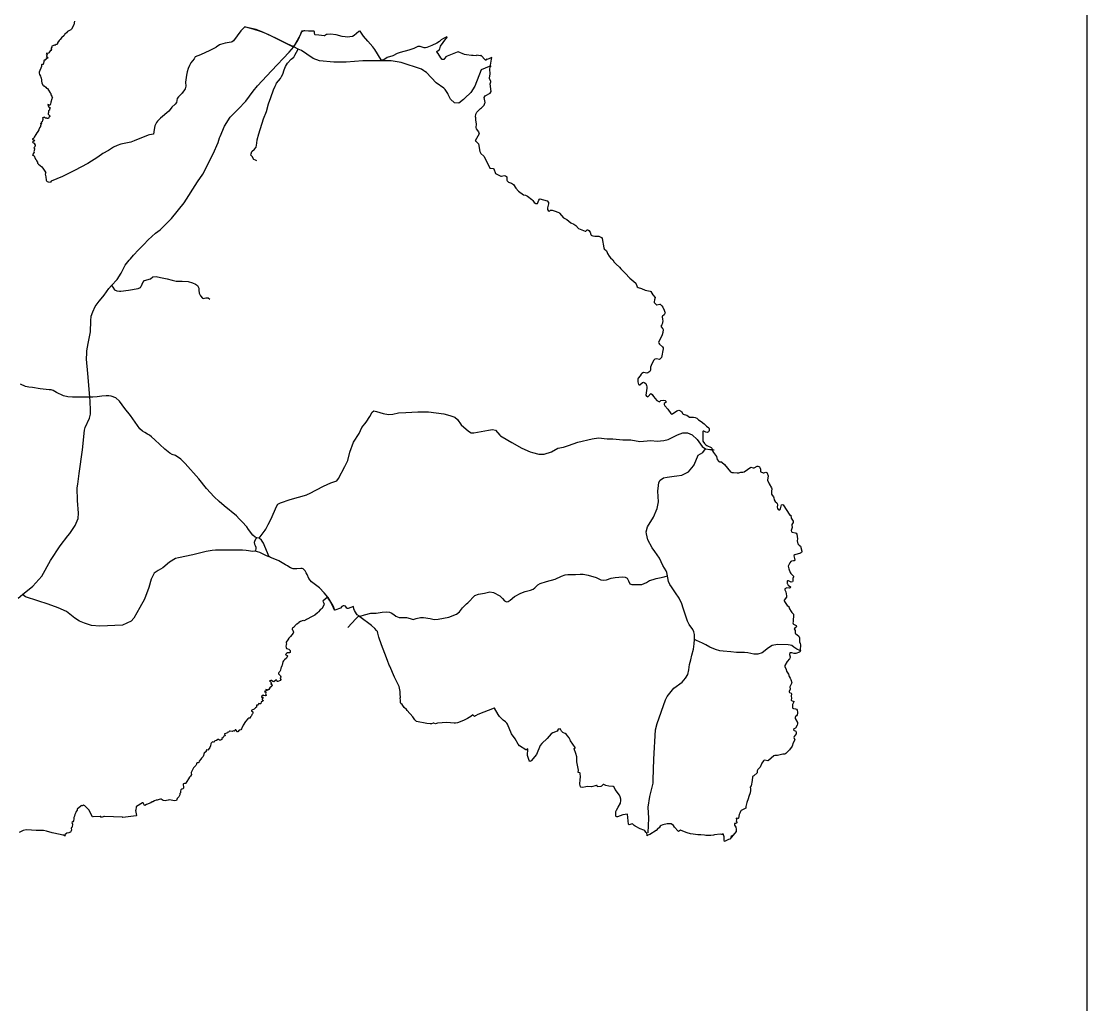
# Model space of a CAD drawing. Extents: x 0 to 452, y 0 to 685.
# Drawn here: x 338.2 to 451.6, y 260.7 to 365.3 of the extents above; entities that cross this region are included whole.
import ezdxf

# ---------------------------------------------------------------- set-up
doc = ezdxf.new("R2010")
doc.units = 0
doc.layers.get('0').update_dxf_attribs({"linetype": 'CONTINUOUS'})

msp = doc.modelspace()

# ---------------------------------------------------------------- linework, layer by layer
at = {"color": 7}
msp.add_lwpolyline([(0, 684.671111), (451.555556, 684.671111), (451.555556, 0), (0, 0), (0, 684.671111)], close=True, dxfattribs=at)
for points in [[(343.844783, 365.292569), (343.781944, 364.92546), (343.550434, 364.438186), (343.484288, 364.375347), (343.118281, 364.215495), (343.001424, 364.067769), (342.836059, 363.92776), (342.761094, 363.783342), (342.478872, 363.539705), (342.34217, 363.353394), (342.234132, 363.259687), (342.047821, 363.007231), (342.053333, 362.879349), (342.002622, 362.834149), (341.903403, 362.807691), (341.819618, 362.736033), (341.774418, 362.722804), (341.700556, 362.734931), (341.632205, 362.718394), (341.423845, 362.609253), (341.458021, 362.529878), (341.359905, 362.360104), (341.411719, 362.245451), (341.388568, 362.189227), (341.259583, 362.155052), (341.128394, 361.944488), (341.078785, 361.911415), (340.841762, 361.86842)], [(388.26612, 361.435165), (387.772231, 361.225703), (387.70829, 361.251059), (387.625608, 361.146328), (387.581511, 361.162864), (387.108568, 361.682109), (387.013759, 361.624783), (386.651059, 361.66447), (386.63342, 361.597222), (386.277335, 361.647934), (386.247569, 361.629193), (386.108663, 361.661163), (385.554141, 361.701953), (385.343576, 361.75487), (384.682118, 362.028273), (384.577387, 362.005121), (383.495903, 361.559739), (383.38566, 361.499106), (383.139818, 361.226806), (383.072569, 361.203655), (382.981068, 361.231215), (382.822318, 361.404297), (382.554427, 361.869523), (382.402292, 362.045912), (382.419931, 362.085599), (382.699948, 362.296163), (382.734123, 362.346875), (382.793655, 362.634609), (383.362509, 363.408516), (383.506927, 363.574982), (383.482674, 363.641128), (383.126588, 363.459227), (382.86862, 363.298273), (382.685616, 363.149444), (382.405599, 362.962031), (381.890764, 362.704062), (381.357187, 362.496806), (381.206155, 362.470347), (381.054019, 362.479167), (380.640608, 362.604844), (380.530365, 362.615868), (380.387049, 362.587205), (379.961511, 362.395382), (379.434549, 362.204662), (378.502995, 361.967639), (378.200929, 361.860703), (377.714757, 361.618168), (377.120547, 361.416424), (376.784306, 361.184913), (376.618941, 361.134201), (376.504288, 361.182708), (375.831806, 362.277422), (375.595886, 362.58059), (375.071129, 363.163776), (374.619132, 363.711684), (374.269662, 364.221007), (374.204618, 364.232031), (374.125243, 364.195651), (373.62033, 363.772318), (373.448351, 363.676406), (373.163924, 363.626797), (372.943437, 363.611363), (372.645781, 363.624592), (372.332691, 363.668689), (371.686667, 363.847283), (371.105686, 363.906814), (370.738576, 363.892482), (370.664713, 363.872639), (370.468481, 363.752474), (370.423281, 363.744757), (369.873168, 363.826337), (369.457552, 363.858307), (369.427787, 363.884766), (369.388099, 364.046823), (369.389201, 364.209982), (369.325261, 364.24526), (368.770738, 364.229826), (368.378273, 364.252977), (368.257005, 364.278333), (368.179835, 364.248568), (367.983602, 364.114071), (367.853516, 363.816415), (367.251588, 362.758082), (367.135833, 362.599332), (367.095043, 362.571771), (364.454722, 363.870434), (363.765703, 364.161476), (362.876042, 364.443698), (362.07237, 364.666389), (361.957717, 364.668594), (361.567457, 364.25408), (360.778116, 363.216693), (360.627083, 363.095425), (360.527865, 363.059045), (359.904991, 362.9477), (359.402283, 362.817613), (359.298655, 362.766901), (358.932648, 362.515547), (358.913906, 362.523264), (358.915009, 362.502318), (358.254653, 362.173793), (357.250338, 361.710773), (356.691406, 361.490287), (356.607622, 361.302873), (356.243819, 360.869618), (356.091684, 360.589601), (355.95829, 360.257769), (355.853559, 359.914913), (355.775287, 359.565443), (355.684887, 358.813585), (355.702526, 358.37592), (355.684887, 358.252448), (355.630868, 358.10803), (355.304549, 357.650521), (355.235095, 357.594297), (355.233993, 357.568941), (354.918698, 357.262465), (354.794123, 357.071745), (354.697109, 356.651719), (354.585764, 356.467613), (354.202118, 356.15342), (354.030139, 355.889939), (353.880208, 355.715755), (353.001571, 354.962795), (352.705018, 354.675061), (352.591467, 354.527335), (352.399644, 354.159123), (352.364366, 354.004783), (352.313655, 353.524123), (352.251918, 353.279384)], [(340.841762, 361.86842), (340.948698, 361.783533), (340.939879, 361.751562), (340.893576, 361.71408), (340.935469, 361.639114), (340.879245, 361.583993), (340.875937, 361.524462), (340.957518, 361.54651), (341.012639, 361.382248), (340.998307, 361.338151), (340.953108, 361.320512), (340.915625, 361.338151), (340.884757, 361.405399), (340.84066, 361.362405), (340.796562, 361.194835), (340.691832, 361.202552), (340.703958, 361.114357), (340.617969, 361.137509), (340.585998, 361.096719), (340.590408, 361.03388), (340.633403, 361.005217), (340.552925, 360.857491), (340.519852, 360.702049), (340.382049, 360.677795), (340.36441, 360.651337), (340.35559, 360.474948), (340.106441, 359.863099), (340.102031, 359.753958), (340.125182, 359.638203), (340.229913, 359.465121), (340.270703, 359.319601), (340.302674, 359.275503), (340.361102, 359.012023), (340.337951, 358.875321), (340.387561, 358.812482), (340.373229, 358.733107), (340.496701, 358.481753), (340.562847, 358.407891), (340.634505, 358.431042), (340.79546, 358.295443), (340.87263, 358.181892), (340.977361, 358.131181), (341.106345, 357.961406), (341.261788, 357.66816), (341.327934, 357.604219), (341.349983, 357.475234), (341.43487, 357.319792), (341.441484, 357.231597), (341.524167, 357.195217), (341.449201, 357.044184), (341.332344, 356.669357), (341.293759, 356.462101), (341.263993, 356.400364), (341.213281, 356.380521), (341.192335, 356.339731), (341.085399, 356.414696), (341.030278, 356.421311), (341.107448, 356.204132), (341.258481, 356.063021), (341.261788, 356.036562), (341.202257, 355.959392), (341.209974, 355.882222), (341.184618, 355.839227), (341.087604, 355.767569), (341.078785, 355.566927), (341.049019, 355.48645), (341.064453, 355.405972), (341.238637, 355.232891), (341.243047, 355.174462), (341.165877, 355.114931), (341.120677, 355.044375), (341.101936, 354.942951), (340.959722, 354.946259), (340.91342, 354.987049), (340.807587, 354.965), (340.761285, 354.983741), (340.651042, 355.089575), (340.567257, 355.023429), (340.52316, 355.044375), (340.452604, 355.014609), (340.505521, 354.863576), (340.502213, 354.824991), (340.439375, 354.744514), (340.412917, 354.573637), (340.31921, 354.507491), (340.362205, 354.428116), (340.258576, 354.396146), (340.251962, 354.367482), (340.324722, 354.36197), (340.269601, 354.234088), (340.229913, 354.193299), (340.236528, 354.109514), (340.131797, 353.956276), (340.08329, 353.730278), (339.954306, 353.566016), (339.901389, 353.45908), (339.846268, 353.428212), (339.752561, 353.227569), (339.551918, 352.949757), (339.506719, 352.834002), (339.397578, 352.768958), (339.408602, 352.695095), (339.588299, 352.650998), (339.536484, 352.549575), (339.495694, 352.525321), (339.408602, 352.417283), (339.495694, 352.351137), (339.589401, 352.310347), (339.610347, 352.275069), (339.612552, 352.197899), (339.664366, 352.092066), (339.640113, 351.923394), (339.541997, 351.827482), (339.541997, 351.807639), (339.597118, 351.766849), (339.56625, 351.509982), (339.52987, 351.433915), (339.575069, 351.365564), (339.393168, 351.07342), (339.409705, 351.012787), (339.478056, 351.059088), (339.571762, 350.980816), (339.593811, 350.880495), (339.646727, 350.808837), (339.700747, 350.626936), (339.805477, 350.507873), (339.812092, 350.427396), (339.92013, 350.294002), (339.939974, 350.184861), (340.025963, 350.094462), (340.387561, 349.813342), (340.507726, 349.671128), (340.75908, 349.25), (340.764592, 349.192674), (340.817509, 349.180547), (340.761285, 349.09125), (340.755773, 349.008568), (340.813099, 348.734062), (340.850582, 348.384592), (340.879245, 348.305217), (340.942083, 348.245686), (341.049019, 348.208203), (341.292656, 348.18395)], [(386.527587, 355.074141), (386.527587, 355.112726), (386.572787, 355.401562), (386.662083, 355.634175), (387.043524, 356.021128), (387.172509, 356.093889), (387.432682, 356.380521), (387.531901, 356.560217), (387.55395, 356.653924), (387.46355, 357.196319), (387.558359, 357.340738), (388.099653, 357.647213), (388.17572, 357.813681), (388.101858, 358.647118), (388.151467, 358.851068), (388.142648, 358.907292), (388.027995, 359.147621), (388.022483, 359.228099), (388.090833, 359.68671), (388.051146, 360.175087), (388.22974, 361.266493), (388.26612, 361.435165)], [(386.527587, 355.074141), (386.522075, 354.818377), (386.591528, 354.327795), (386.568377, 353.978325), (386.606962, 353.835009), (386.849497, 353.516406), (386.895799, 353.424905), (386.912335, 353.312457), (386.498924, 352.58375), (386.509948, 352.55178), (386.845087, 352.236484), (386.993915, 351.449349), (387.084314, 351.211224), (387.3952, 350.921285), (387.559462, 350.67875), (388.043429, 349.654592), (388.394002, 349.618212), (388.479991, 349.576319), (388.66079, 349.102274), (389.212005, 348.807925), (389.277049, 348.804618), (389.571398, 348.868559), (389.714713, 348.861944), (389.823854, 348.774852), (389.843698, 348.72855), (389.862439, 348.391207), (389.909844, 348.304114), (390.034418, 348.17072), (390.348611, 348.060477), (390.569097, 347.932595), (390.831476, 347.537925), (391.111493, 347.213811), (391.638455, 346.810321), (391.863351, 346.780556), (392.058481, 346.67803), (392.536936, 346.325252), (392.635052, 346.22934), (392.784983, 346.025391), (392.959167, 345.907431), (393.057283, 345.890894), (393.113507, 345.903021), (393.249106, 346.267925), (393.325174, 346.366042), (393.374783, 346.395807), (394.155304, 346.183038), (394.284288, 345.99342), (394.29421, 345.853412), (394.211528, 345.59434), (394.189479, 345.453229), (394.203811, 345.274635), (394.261137, 345.159982), (394.353741, 345.098246), (394.417682, 345.121398), (394.484931, 345.188646), (394.522413, 345.201875), (394.691085, 345.180929), (394.907162, 345.1225), (395.387821, 344.938394), (395.460582, 344.878863), (395.898247, 344.395998), (396.24, 344.200868), (396.683177, 343.845885), (396.977526, 343.716901), (397.200217, 343.563663), (397.485747, 343.247266), (398.186893, 342.960634), (398.270677, 342.958429), (398.354462, 343.078594), (398.416198, 343.107257), (398.482344, 343.094028), (398.592587, 343.02678), (398.728186, 342.860312), (398.795434, 342.604549), (398.834019, 342.5373), (398.891345, 342.495408), (398.997179, 342.461232), (399.208845, 342.432569), (399.656432, 342.42816), (399.937552, 342.278229), (400.0048, 342.170191), (400.16355, 341.180208), (400.210955, 341.097526), (400.456797, 340.866016), (400.497587, 340.808689), (400.576962, 340.577179), (400.731302, 340.300469), (400.872413, 340.137309), (401.152431, 339.900287), (401.295747, 339.659957), (401.482057, 339.451597), (401.862396, 339.120868), (401.994687, 338.936762), (402.443377, 338.490278), (402.942778, 337.951189), (403.571163, 337.438559), (403.734323, 337.048299), (403.82362, 336.964514), (404.197344, 336.861988), (404.594219, 336.678984), (405.099132, 336.584175), (405.198351, 336.546693), (405.396788, 336.172969), (405.643733, 335.921614), (405.554436, 335.672465), (405.530182, 335.43434), (405.546719, 335.386936), (405.776024, 335.134479), (405.821224, 335.11684), (406.1277, 335.208342), (406.166285, 335.20283), (406.258889, 335.141094), (406.365825, 335.034158), (406.449609, 334.891944), (406.59954, 334.556806)], [(352.251918, 353.279384), (351.82638, 353.220955), (351.702908, 353.183472), (350.204705, 352.559496), (349.869566, 352.443741), (348.796901, 352.218845), (348.397821, 352.073325), (347.999844, 351.879297), (347.468472, 351.538646), (346.872057, 351.223351), (346.35612, 350.824271), (345.272431, 350.163915), (343.873446, 349.397726), (342.597934, 348.786979), (341.395182, 348.288681), (341.292656, 348.18395)], [(406.59954, 334.556806), (406.682222, 334.353958), (406.694349, 334.274583), (406.677812, 334.191901), (406.583004, 334.069531), (406.405512, 333.917396), (406.384566, 333.877708), (406.438585, 333.563516), (406.441893, 333.417995), (406.403307, 333.079549), (406.369132, 333.011198), (406.237943, 332.86678), (406.268811, 332.786302), (406.471658, 332.559201), (406.482682, 332.483134), (406.449609, 332.18217), (406.379054, 331.935226), (406.014149, 331.121632), (406.018559, 331.059896), (406.100139, 330.944141), (406.418741, 330.669635), (406.487092, 330.559392), (406.490399, 330.445842), (406.305191, 329.522005), (406.187231, 329.36546), (406.08691, 329.319158), (405.780434, 329.37428), (405.623889, 329.354436), (405.556641, 329.312543), (405.457422, 329.185764), (405.20717, 328.681953), (405.143229, 328.479106), (405.155356, 328.188064), (405.080391, 328.01829), (404.862109, 327.877179), (404.754071, 327.872769), (404.411215, 327.925686), (404.229314, 327.826467), (404.156554, 327.744887), (404.056233, 327.562986), (403.830234, 327.314939), (403.794957, 327.231155), (403.797162, 326.927986), (403.852283, 326.646866), (403.928351, 326.598359), (404.019852, 326.613793), (404.311997, 326.871762), (404.392474, 326.882787), (404.482873, 326.856328), (404.633906, 326.764826), (404.734227, 326.55316), (404.765095, 326.398819), (404.7673, 326.243377), (404.659262, 325.513568), (404.728715, 325.393403), (404.849983, 325.35151), (404.89849, 325.36033), (405.191736, 325.676727), (405.324028, 325.571996), (405.457422, 325.364739), (405.833351, 324.957943), (406.036198, 324.83447), (406.092422, 324.823446), (406.251172, 324.939201), (406.528984, 324.970069), (406.698759, 324.930382), (406.786953, 324.873056), (406.801285, 324.787066), (406.613872, 324.633828), (406.614974, 324.524687), (406.678915, 324.365937), (406.984288, 324.030799), (407.302891, 323.563368), (407.376754, 323.508246), (407.486997, 323.526988), (407.961042, 323.864332), (408.159479, 323.92276), (408.332561, 323.862127), (408.435087, 323.770625), (408.587222, 323.521476), (408.629115, 323.480686), (408.964254, 323.403516), (409.028194, 323.371545), (409.140643, 323.273429), (409.312622, 323.185234), (409.407431, 323.160981), (409.711701, 323.162083), (409.881476, 323.142239), (410.066684, 323.069479), (410.262917, 322.904114), (410.52309, 322.729931), (410.848307, 322.475269), (411.1173, 322.207378), (411.367552, 322.024375), (411.386293, 321.921849), (411.377474, 321.767509), (411.351016, 321.658368), (411.32125, 321.616476), (411.181241, 321.553637), (411.046745, 321.574583), (410.810825, 321.684826), (410.756806, 321.687031), (410.717118, 321.655061), (410.700582, 321.607656), (410.71822, 321.340868), (410.704991, 320.682717)], [(410.704991, 320.682717), (410.721528, 320.619878), (410.87697, 320.363012), (411.023594, 320.221901), (411.127222, 320.15355), (411.610087, 319.947396), (411.659696, 319.875738), (411.703793, 319.751163), (411.691667, 319.643125), (411.730252, 319.575877), (411.863646, 319.433663), (412.1602, 318.980564), (412.225243, 318.65645), (412.430295, 318.458012), (412.474393, 318.437066), (412.688264, 318.426042), (412.746693, 318.391866), (413.001354, 318.147127), (413.640764, 317.375425), (413.813845, 317.303767), (413.992439, 317.30046), (414.377187, 317.238724), (414.557986, 317.246441), (414.747604, 317.321406), (414.969193, 317.310382), (415.097075, 317.347864), (415.804835, 317.851675), (416.071623, 317.800963), (416.181866, 317.799861), (416.477318, 317.948689), (416.571024, 317.968533), (416.666936, 317.93987), (416.741901, 317.879236), (416.791511, 317.808681), (416.837812, 317.643316), (416.851042, 317.398576), (416.870886, 317.347864), (417.132162, 317.260773), (417.206024, 317.258568), (417.420998, 317.312587), (417.518012, 317.290538), (417.575338, 317.205651), (417.658021, 316.916814), (417.581953, 316.463715), (417.763854, 316.076762), (418.022925, 315.651224), (418.055998, 315.552005), (418.02954, 315.308368), (418.036155, 314.995278), (418.091276, 314.88283), (418.221363, 314.713056), (418.279792, 314.590686), (418.315069, 314.373507), (418.403264, 314.213655), (418.601701, 314.068134), (418.639184, 313.985451), (418.652413, 313.857569), (418.631467, 313.596293), (418.649106, 313.471719), (418.720764, 313.362578), (418.806754, 313.317378), (418.897153, 313.333915), (418.975425, 313.415495), (419.101102, 313.845443), (419.190399, 313.873003), (419.251033, 313.858672), (419.984149, 312.743012), (420.080061, 312.747422), (420.107622, 312.42), (420.319288, 312.09809), (420.33362, 312.048481), (420.319288, 311.985642), (420.177075, 311.766259), (420.168255, 311.70342), (420.214557, 311.444349), (420.099905, 311.119132), (420.148412, 310.980226), (420.21566, 310.925104), (420.555208, 310.872187), (420.626866, 310.841319), (420.727187, 310.745408), (420.794436, 310.244905), (420.734905, 310.025521), (420.824201, 309.693689), (420.977439, 309.547066), (421.119653, 309.466588), (421.258559, 308.912066), (421.244227, 308.844818), (421.207847, 308.790799), (421.094297, 308.720243), (420.515521, 308.548264), (420.400868, 308.464479), (420.394254, 308.417075), (420.504497, 307.994844), (420.44717, 307.901137)], [(420.44717, 307.901137), (420.351259, 307.884601), (420.139592, 307.863655), (420.081163, 307.830582), (419.965408, 307.692778), (419.801146, 307.332283), (419.860677, 307.041241), (420.008403, 306.6598), (420.070139, 306.555069), (420.351259, 306.254106), (420.361181, 306.202292), (420.285113, 306.030312), (420.300547, 305.71612), (420.258655, 305.664306), (420.12967, 305.636745), (419.823194, 305.765729), (419.712951, 305.759114), (419.682083, 305.722734), (419.678776, 305.494531), (419.706337, 305.428385), (419.803351, 305.313732), (420.04809, 305.125217), (420.060217, 305.084427), (420.017222, 305.011667), (419.923516, 304.985208), (419.655625, 305.007257), (419.439549, 304.92237), (419.432934, 304.802205), (419.540972, 304.597153), (419.568533, 304.36895), (419.628064, 304.159488), (419.599401, 304.04263), (419.38112, 303.719618), (419.362379, 303.625912), (419.387734, 303.553151), (419.675469, 303.129818), (419.846345, 303.037213), (419.878316, 303.001936), (419.924618, 302.778142), (420.120851, 302.494818), (420.17046, 302.380165), (420.349054, 302.217005), (420.315981, 301.387977), (420.291727, 301.288759), (420.322595, 301.200564), (420.366693, 301.158672), (420.640095, 301.007639), (420.664349, 300.927162), (420.629071, 300.841172), (420.430634, 300.648246), (420.522136, 300.498316), (420.548594, 300.368229), (420.541979, 300.203967), (420.578359, 300.152153), (420.921215, 299.888672), (420.998386, 299.712283), (420.987361, 299.261389), (421.074453, 299.100434), (421.094297, 298.939479), (421.072248, 298.382752), (421.034766, 298.210773), (421.008307, 298.182109), (420.595998, 298.05092), (420.446068, 298.044306), (420.173768, 298.112656), (419.984149, 298.121476), (419.93013, 297.946189), (420.015018, 297.678299), (420.010608, 297.617665), (419.940052, 297.477656), (419.692005, 297.181102), (419.450573, 296.762179), (419.446163, 296.636502), (419.596094, 296.325616), (419.613733, 296.171276), (419.841936, 295.82842), (419.883828, 295.604627), (420.009505, 295.415009), (420.064627, 295.284922), (420.171562, 294.915607), (420.158333, 294.83072), (419.984149, 294.499991), (420.017222, 294.247535), (419.89816, 293.998385), (419.899262, 293.954288), (419.936745, 293.896962), (420.106519, 293.817587), (420.150616, 293.761363), (420.127465, 293.480243), (420.147309, 293.289523), (420.118646, 293.080061), (420.148412, 293.039271), (420.231094, 292.995174), (420.416302, 292.945564), (420.397561, 292.876111), (420.259757, 292.626962), (420.242118, 292.553099), (420.250937, 292.273082), (420.272986, 292.22237), (420.346849, 292.183785), (420.579462, 292.150712), (420.681988, 292.111024), (420.750338, 291.999679), (420.782309, 291.797934), (420.777899, 291.676667), (420.734905, 291.516814), (420.676476, 291.422005), (420.562925, 291.337118), (420.535365, 291.227977), (420.536467, 291.134271), (420.779002, 290.687787), (420.774592, 290.538958), (420.734905, 290.401155), (420.568437, 290.105703), (420.397561, 290.020816), (420.377717, 289.930417), (420.422917, 289.847734), (420.532057, 289.822378), (420.591588, 289.760642), (420.641198, 289.638273), (420.656632, 289.481727), (420.438351, 289.223759), (420.387639, 289.114618), (420.485755, 288.844523), (420.336927, 288.546866), (420.209045, 288.173142), (419.919106, 287.778472), (419.549792, 287.386007), (419.442856, 287.344114), (419.215755, 287.325373), (418.672257, 287.197491), (418.360269, 287.199696), (418.276484, 287.14678), (417.702118, 286.637457), (417.637075, 286.603281), (417.305243, 286.679349), (417.219254, 286.66171), (417.164132, 286.615408), (416.997665, 286.361849), (416.798125, 285.930799), (416.553386, 285.707005), (416.496059, 285.564792), (416.477318, 285.354227), (416.123437, 285.024601), (416.007682, 284.946328), (415.992248, 284.905538), (415.974609, 284.519687), (415.856649, 283.95855), (415.764045, 283.814132), (415.800425, 283.628924), (415.792708, 283.469071), (415.733177, 283.203385), (415.604193, 282.836276), (415.535842, 282.558463), (415.399141, 282.185842), (415.303229, 281.763611), (415.301024, 281.6225), (415.283386, 281.576198), (414.802726, 281.349097), (414.748707, 281.306102), (414.706814, 281.228932), (414.662717, 281.054748), (414.578932, 280.902613), (414.498455, 280.51125), (414.478611, 280.482587), (414.413568, 280.47046), (414.242691, 280.502431), (414.303325, 280.350295), (414.277969, 280.212491), (414.358446, 280.098941), (414.327578, 280.025078), (414.236076, 279.961137), (414.098273, 279.946806), (414.085043, 279.931371), (414.092761, 279.767109), (414.216233, 279.555443), (414.252613, 279.3548), (414.251511, 279.093524), (413.579028, 278.301979)], [(373.555287, 303.042726), (372.988637, 302.826649), (372.905955, 302.818932), (372.847526, 302.845391), (372.703108, 303.055955), (372.561997, 303.105564), (372.462778, 303.100052), (372.306233, 303.032804), (372.156302, 302.856415), (371.574219, 302.65467), (371.5202, 302.655773), (371.267743, 303.214705), (370.984418, 303.719618), (370.782674, 304.027196), (370.731962, 304.008455), (370.302014, 303.653472), (370.299809, 303.615989), (370.39572, 303.382274), (370.421076, 303.270929), (370.40454, 303.194861), (370.198386, 302.838776), (370.01428, 302.693255), (369.818047, 302.45072), (369.700087, 302.376857), (369.429991, 302.122196), (369.135643, 301.962344), (368.54033, 301.638229), (368.42678, 301.59303), (368.243776, 301.521371), (368.187552, 301.540113), (367.895408, 301.424357), (367.712405, 301.319627), (367.677127, 301.256788), (367.533811, 301.141033), (367.454436, 301.114575), (367.163394, 300.792665), (367.056458, 300.7177), (367.020078, 300.641632), (367.015668, 300.576588), (367.077405, 300.514852), (367.150165, 300.299878), (367.141345, 300.202864), (366.842587, 299.83355), (366.649662, 299.658264), (366.574696, 299.481875), (366.381771, 299.256979), (366.367439, 299.155556), (366.400512, 299.0398), (366.366337, 298.949401), (366.352005, 298.831441), (366.370747, 298.670486), (366.43138, 298.581189), (366.679427, 298.48197), (366.791875, 298.362908), (366.820538, 298.287943), (366.819436, 298.206363), (366.78967, 298.13691), (366.738958, 298.101632), (366.51296, 298.089505), (366.412639, 298.048715), (366.320035, 297.94178), (366.334366, 297.899887), (366.499731, 297.832639), (366.51737, 297.803976), (366.492014, 297.689323), (366.414844, 297.534982), (366.187743, 297.363003), (366.080807, 297.256068), (366.022379, 297.153542), (365.960643, 296.779818), (365.913238, 296.710364), (365.861424, 296.552717), (365.798585, 296.475547), (365.772127, 296.250651), (365.705981, 296.120564), (365.590226, 295.997092), (365.554948, 295.925434), (365.571484, 295.874722), (365.768819, 295.652031), (365.797483, 295.536276), (365.76, 295.448082), (365.8052, 295.277205), (365.740156, 295.168064), (365.657474, 295.11625), (365.47888, 295.053412), (365.427066, 295.060026), (365.379662, 295.18901), (365.295877, 295.182396), (365.0798, 295.037977), (364.958533, 295.042387), (364.808602, 295.149323), (364.746866, 295.158142), (364.623394, 295.129479), (364.641033, 295.096406), (364.838368, 294.932144), (364.753481, 294.814184), (364.758993, 294.777804), (364.88908, 294.709453), (364.89349, 294.620156), (364.861519, 294.560625), (364.657569, 294.379826), (364.547326, 294.223281), (364.447005, 294.117448), (364.398498, 294.100912), (364.404011, 294.173672), (364.235338, 294.197925), (364.259592, 294.07776), (364.215495, 294.038073), (364.09533, 294.016024), (364.065564, 293.971927), (364.080998, 293.943264), (364.202266, 293.904679), (364.219905, 293.863889), (364.184627, 293.776797), (364.237543, 293.559618), (364.200061, 293.539774), (364.001623, 293.56954), (363.924453, 293.616944), (363.753576, 293.45158), (363.749167, 293.417405), (363.767908, 293.397561), (363.915634, 293.404175), (363.934375, 293.361181), (363.838463, 293.195816), (363.820825, 293.127465), (363.927761, 293.049193), (363.926658, 293.0073), (363.869332, 292.952179), (363.720504, 292.865087), (363.688533, 292.706337), (363.663177, 292.682083), (363.592622, 292.675469), (363.457023, 292.707439), (363.430564, 292.69421), (363.403004, 292.586172), (363.37434, 292.547587), (363.235434, 292.545382), (363.214488, 292.520026), (363.210078, 292.334818), (363.116372, 292.259852), (362.990694, 292.1), (362.729418, 292.015113), (362.69855, 291.978732), (362.709575, 291.939045), (362.844071, 291.824392), (362.838559, 291.699818), (362.795564, 291.605009), (362.729418, 291.549887), (362.682014, 291.420903), (362.576181, 291.281996), (362.556337, 291.178368), (362.537595, 291.159627), (362.401997, 291.157422), (362.309393, 291.079149), (362.048116, 290.7848), (361.801172, 290.396745), (361.641319, 290.020816), (361.557535, 289.917187), (361.39658, 289.874193), (361.248854, 289.690087), (361.211372, 289.702213), (361.02947, 289.912778), (360.985373, 289.930417), (360.941276, 289.919392), (360.919227, 289.808047), (360.892769, 289.785998), (360.783629, 289.79151), (360.630391, 289.754028), (360.408802, 289.783793), (360.352578, 289.762847), (360.234618, 289.672448), (360.119965, 289.63276), (360.054922, 289.575434), (359.837743, 289.491649), (359.820104, 289.457474), (359.896172, 289.307543), (359.884045, 289.270061), (359.733012, 289.224861), (359.684505, 289.092569), (359.538984, 288.998863), (359.52355, 288.883107), (359.390156, 288.824679), (359.304167, 288.829088), (359.171875, 288.896337), (359.098012, 288.886415), (358.953594, 288.794913), (358.797049, 288.730972), (358.725391, 288.615217), (358.698932, 288.601988), (358.585382, 288.633958), (358.524748, 288.619627), (358.394662, 288.503871), (358.352769, 288.420087), (358.334028, 288.227162), (358.275599, 288.041953), (358.085981, 287.788394), (358.041884, 287.756424), (357.937153, 287.771857), (357.884236, 287.735477), (357.852266, 287.621927), (357.65934, 287.440026), (357.534766, 287.089453), (357.361684, 286.905347), (357.312075, 286.789592), (357.122457, 286.565799), (357.080564, 286.447838), (357.027648, 286.397127), (356.91079, 286.410356), (356.850156, 286.355234), (356.851259, 286.265937), (356.787318, 286.132543), (356.691406, 286.059783), (356.535963, 285.878984), (356.277995, 285.381788), (356.279097, 285.300208), (356.326502, 285.177838), (356.215156, 284.993732), (356.089479, 284.862543), (355.720165, 284.225338), (355.665043, 284.193368), (355.576849, 284.212109), (355.474323, 284.179037), (355.423611, 284.134939), (355.416997, 284.074306), (355.453377, 283.860434), (355.454479, 283.73145), (355.419201, 283.64546), (355.273681, 283.605773), (355.184384, 283.533012), (355.139184, 283.40072), (355.15572, 283.252995), (355.144696, 283.21), (355.057604, 283.147162), (355.074141, 283.015972), (354.973819, 282.791076), (354.799636, 282.601458), (354.737899, 282.502239), (354.720261, 282.399713), (354.67947, 282.380972), (354.532847, 282.376562), (353.941944, 282.451528), (353.819575, 282.439401), (353.656415, 282.388689), (353.517509, 282.37546), (353.310252, 282.395304), (353.079844, 282.537517), (353.015903, 282.545234), (352.868177, 282.491215), (352.647691, 282.444913), (352.54296, 282.449323), (352.368776, 282.37987), (352.185773, 282.259705), (352.133958, 282.25309), (351.975208, 282.149462), (351.527622, 281.965356), (351.35013, 281.861727), (351.320365, 281.878264), (351.151693, 282.157179), (351.081137, 282.154974), (350.454957, 281.770226), (350.411962, 281.725026), (350.403143, 281.364531), (350.342509, 281.319332), (350.473698, 280.804496), (350.408655, 280.782448), (349.010773, 280.596137), (348.978802, 280.620391), (347.053958, 280.707482), (346.967969, 280.697561), (346.727639, 280.604957), (346.646059, 280.679922), (346.589835, 280.697561), (345.853412, 280.650156), (345.790573, 280.662283), (345.368342, 281.413038), (344.976979, 281.835269), (344.825946, 281.914644), (344.797283, 281.910234), (344.717908, 281.81322), (344.574592, 281.855113), (344.545929, 281.838576), (344.527187, 281.791172), (344.152361, 281.479184), (344.128108, 281.383273), (344.033299, 281.239957), (343.999123, 281.127509), (343.894393, 280.918047), (343.844783, 280.721814), (343.786354, 280.593932), (343.794071, 280.447309), (343.752179, 280.23013), (343.697057, 280.146345), (343.559254, 280.058151), (343.645243, 279.882864), (343.615477, 279.585208), (343.587917, 279.538906), (343.501927, 279.473863), (343.495312, 279.417639), (343.53941, 279.269913), (343.519566, 279.171797), (343.426962, 279.043915), (343.337665, 278.976667), (343.25388, 278.942491), (343.053238, 278.929262), (342.840469, 278.752873), (342.843776, 278.701059), (342.906615, 278.637118), (342.794167, 278.63822), (342.716997, 278.72421), (342.624393, 278.709878), (342.471155, 278.73303), (342.328941, 278.779332), (341.480069, 278.959028), (340.891372, 279.144236), (340.572769, 279.191641), (339.769097, 279.207075), (339.290643, 279.251172), (338.726198, 279.275425), (338.38224, 279.189436), (337.969931, 278.998715)], [(413.579028, 278.301979), (413.432405, 278.251267), (413.024505, 278.028576), (412.995842, 278.197248), (412.99033, 278.545616), (412.874575, 278.856502), (412.775356, 278.789253), (412.710312, 278.774922), (412.544948, 278.813507), (411.963967, 278.755078), (411.860338, 278.693342), (411.577014, 278.658064), (411.265026, 278.658064), (411.018082, 278.68342), (410.879175, 278.7198), (410.497734, 278.761693), (410.185747, 278.758385), (409.676424, 278.807995), (409.397509, 278.859809), (409.034809, 278.959028), (408.399809, 279.219201), (408.328151, 279.233533), (408.125304, 279.100139), (408.080104, 279.122187), (407.70638, 279.555443), (407.576293, 279.750573), (407.343681, 279.909323), (407.269818, 279.925859), (406.91704, 279.918142), (406.447405, 279.821128), (406.272118, 279.730729), (406.191641, 279.667891), (406.070373, 279.503628), (405.966745, 279.447405), (405.748463, 279.221406), (405.088108, 278.798073), (404.872031, 278.712083), (404.806988, 278.652552), (404.778325, 278.717595), (404.73974, 278.938082), (404.673594, 278.981076), (404.528073, 279.165182), (404.423342, 279.232431), (404.037491, 279.401102), (403.531476, 279.654662), (403.422335, 279.728524), (403.252561, 279.896094), (403.182005, 279.91704), (402.874427, 279.825538), (402.833637, 279.836562), (402.809384, 279.874045), (402.689219, 280.948915), (402.200842, 280.872847), (401.624271, 280.667795), (401.552613, 280.661181), (401.489774, 280.683229), (401.452292, 280.738351), (401.471033, 281.22783), (401.511823, 281.362326), (401.71467, 281.677621), (401.939566, 282.126311), (401.985868, 282.394201), (401.981458, 282.555156), (401.920825, 282.783359), (401.833733, 282.961953), (401.402682, 283.573802), (401.28362, 283.81303), (401.186606, 283.886892), (400.707049, 283.928785), (400.406085, 283.993828), (400.180087, 284.101866), (400.121658, 284.089739), (399.92763, 283.92658), (399.864792, 283.903429), (399.518629, 283.868151), (399.484453, 284.009262), (399.389644, 284.00375), (398.862682, 283.868151), (398.465807, 283.88579), (398.26296, 283.858229), (397.963099, 283.785469), (397.719462, 283.809722), (397.690799, 283.838385), (397.642292, 284.12612), (397.646701, 284.624418), (397.691901, 284.865851), (397.659931, 285.323359), (397.62796, 285.349818), (397.463698, 285.371866), (397.492361, 285.611094), (397.322587, 286.508472), (397.297231, 287.036537), (397.214549, 287.406953), (397.028238, 287.888715), (397.041467, 287.915174), (397.141788, 287.975807), (397.128559, 288.027621), (396.650104, 288.747509), (396.610417, 288.866571), (396.494662, 289.074931), (396.314965, 289.261241), (396.202518, 289.416684), (396.055894, 289.530234), (395.88171, 289.589766), (395.814462, 289.63276), (395.757136, 289.704418), (395.665634, 289.75954), (395.567518, 289.976719), (395.519011, 290.011996), (395.433021, 289.984436), (395.333802, 290.002075), (395.290807, 289.965694), (395.279783, 289.869783), (395.198203, 289.767257), (394.751719, 289.610712), (394.585252, 289.476215), (394.13546, 289.00217), (393.588655, 288.463082), (393.408958, 288.242595), (393.010981, 287.303325), (392.441024, 286.627535), (392.317552, 286.540443), (392.221641, 286.649583), (392.073915, 287.175443), (392.086042, 287.879896), (391.94934, 287.775165), (391.894219, 287.782882), (391.216224, 288.228264), (391.079523, 288.380399), (390.738872, 288.943741), (390.371762, 289.47842), (389.925278, 290.529037), (389.861337, 290.640382), (389.730148, 290.781493), (389.482101, 290.936936), (389.09184, 291.341528), (388.927578, 291.554297), (388.551649, 292.22237), (388.515269, 292.221267), (386.786658, 291.553194), (386.539713, 291.414288), (386.430573, 291.328299), (386.244262, 291.523429), (386.035903, 291.336016), (385.673203, 291.104505), (385.242153, 290.901658), (384.621484, 290.676762), (384.388872, 290.619436), (384.243351, 290.609514), (383.480469, 290.701016), (382.497101, 290.632665), (382.257873, 290.562109), (382.094713, 290.63928), (382.010929, 290.632665), (381.853281, 290.568724), (381.689019, 290.555495), (381.341754, 290.586363), (380.259167, 290.805746), (380.170972, 290.855356), (380.075061, 290.962292), (379.84796, 291.298533), (379.247136, 291.98645), (379.188707, 292.077951), (378.94066, 292.301745), (378.716866, 292.618142), (378.585677, 292.716259), (378.540477, 292.782405), (378.553707, 293.080061), (378.518429, 293.275191), (378.544887, 293.398663), (378.507405, 293.696319), (378.501893, 293.985156), (378.390547, 294.535269), (378.335425, 294.68079), (378.068637, 295.159245), (377.901068, 295.516432), (377.407179, 296.69934), (377.347648, 296.790842), (377.147005, 297.275912), (376.896754, 298.017847), (376.530747, 298.952708), (376.235295, 299.786146), (376.141588, 300.212787), (376.088672, 300.367127), (376.008194, 300.490599), (375.80645, 300.702266), (375.458082, 301.013151), (374.204618, 301.931476), (374.168238, 301.988802), (373.926806, 302.159679), (373.849636, 302.244566), (373.668837, 302.620495), (373.565208, 302.773732), (373.555287, 303.042726)]]:
    msp.add_lwpolyline(points, dxfattribs=at)
at = {"color": 2}
for points in [[(347.813533, 337.191614), (348.396719, 337.823307), (348.831076, 338.505712), (349.25441, 339.343559), (349.661207, 339.860599), (349.832083, 340.033681), (350.145174, 340.406302), (350.652292, 340.988385), (351.23658, 341.542908), (351.711727, 342.034592), (352.471302, 342.732431), (352.959679, 343.096232), (354.176762, 344.321033), (355.517318, 345.964757), (356.935043, 348.21151), (357.508307, 349.040538), (358.625069, 351.190278), (359.135495, 352.405156), (359.303064, 352.871484), (359.341649, 353.02803), (359.826719, 354.142587), (360.43967, 355.071936), (361.291849, 355.925217), (362.074575, 356.800547), (362.873837, 357.846753), (363.33796, 358.436554), (364.810807, 360.032873), (366.718012, 362.001814), (367.186545, 362.559644), (367.671615, 363.311502), (368.129123, 364.327943)], [(367.186545, 362.559644), (366.500833, 362.883759), (365.291467, 363.488993), (363.97296, 364.108559), (363.1748, 364.395191), (362.228915, 364.635521), (361.980868, 364.697257)], [(362.6302, 351.04145), (362.647838, 351.194687), (362.744852, 351.417378), (363.025972, 351.695191), (363.182518, 351.884809), (363.274019, 352.336806), (363.307092, 352.667535), (363.469149, 353.319071), (363.980677, 354.899957), (364.283845, 355.674965), (364.484488, 356.497378), (364.747969, 357.194114), (365.051137, 357.993377), (365.209887, 358.391354), (365.302491, 358.599713), (365.367535, 358.698932), (365.761102, 359.196128), (365.88678, 359.411102), (366.022379, 359.674583), (366.152465, 360.12658), (366.307908, 360.474948), (366.529497, 360.835443), (366.897708, 361.243342), (367.179931, 361.486979), (367.308915, 361.667778), (367.662795, 362.333646)], [(387.971771, 360.487075), (387.130616, 360.105634), (386.466953, 358.394662), (386.040312, 357.725486), (385.389879, 357.099306), (385.235538, 356.950477), (384.770312, 356.592187), (384.286345, 356.602109), (383.869627, 356.989062), (383.629297, 357.480746), (383.577483, 357.588785), (383.298568, 358.02645), (383.171788, 358.18079), (382.335043, 358.740825), (381.327422, 359.826719), (381.135599, 359.956806), (381.035278, 360.024054), (380.785026, 360.194931), (378.624262, 360.901588), (377.549393, 361.066953), (374.525425, 361.066953), (372.78138, 360.921432), (371.454054, 360.931354), (369.942622, 361.085694), (369.264627, 361.328229), (368.57671, 361.793455), (368.0277, 362.170486), (367.662795, 362.333646), (367.186545, 362.559644)], [(388.187847, 360.462821), (387.971771, 360.487075)], [(363.271814, 350.443932), (363.116372, 350.516693), (362.939983, 350.596068), (362.756979, 350.906953), (362.6302, 351.04145)], [(347.813533, 337.191614), (347.938108, 337.000894), (348.121111, 336.724184), (348.362543, 336.619453), (348.633741, 336.591892), (348.795799, 336.575356), (349.619314, 336.682292), (350.648984, 336.846554), (350.866163, 336.955694), (350.933412, 337.081371), (350.974201, 337.157439), (351.121927, 337.49809), (351.31375, 337.717474), (351.933316, 337.90158), (352.199002, 338.098915), (352.541858, 338.1375), (353.026927, 338.044896), (353.712639, 337.888351), (354.255035, 337.753854), (354.666241, 337.627075), (355.331007, 337.640304), (355.95829, 337.595104), (356.431233, 337.449583), (356.739913, 337.330521), (356.940556, 337.165156), (357.078359, 336.893958), (357.088281, 336.688906), (357.113637, 336.373611), (357.283412, 336.079262), (357.462005, 335.831215), (357.563429, 335.808064), (357.832422, 335.8698), (358.065035, 335.8698), (358.249141, 335.72428)], [(345.602057, 333.421302), (345.648359, 333.908576), (345.796085, 334.396953), (346.067283, 334.932734), (346.479592, 335.52033), (346.889696, 335.973429), (347.029705, 336.154227), (347.501545, 336.846554), (347.813533, 337.191614)], [(345.156675, 330.008177), (345.161085, 330.219844), (345.299991, 331.02572), (345.548038, 332.254931), (345.602057, 333.421302)], [(337.869609, 303.92908), (338.320504, 304.297292), (339.435061, 305.207899), (340.388663, 306.254106), (341.319115, 307.936415), (342.349887, 309.486432), (343.167891, 310.556892), (343.357509, 310.804939), (343.915338, 311.657118), (344.241658, 312.393542), (344.303394, 312.974523), (344.186537, 314.308463), (344.147951, 315.649019), (344.203073, 316.03928), (344.36513, 317.199037), (344.728932, 319.694939), (344.92296, 321.788455), (345.001233, 322.082804), (345.448819, 323.070582), (345.551345, 323.4873), (345.573394, 323.892995), (345.51717, 324.892899), (345.509453, 325.286467), (345.269123, 327.816545), (345.144549, 329.343412), (345.156675, 330.008177)], [(345.509453, 325.286467), (343.630912, 325.301901), (343.161276, 325.331667), (342.681719, 325.457344), (341.949705, 325.804609), (341.579288, 326.011866), (341.375338, 326.075807), (341.150443, 326.096753), (340.219991, 326.193767), (339.406398, 326.329366), (339.016137, 326.359132), (338.65013, 326.445121), (338.123168, 326.67553)], [(357.919514, 315.600512), (357.10592, 316.608134), (355.617639, 318.243038), (355.189896, 318.698342), (354.598993, 319.081988), (354.250625, 319.20987), (353.989349, 319.344366), (353.476719, 319.755573), (352.417283, 320.75658), (352.0623, 321.092821), (351.845122, 321.249366), (351.612509, 321.378351), (351.344618, 321.543715), (351.113108, 321.674905), (350.826476, 321.932873), (349.804523, 323.335165), (349.231259, 324.098047), (348.6602, 324.865338), (348.250095, 325.220321), (347.759514, 325.412144), (347.520287, 325.450729), (347.236962, 325.452934), (346.776146, 325.413246), (346.261311, 325.348203), (345.826953, 325.297491), (345.509453, 325.286467)], [(371.757222, 316.396467), (371.958967, 316.653333), (372.639167, 317.93987), (372.94895, 318.573767), (373.14849, 319.452405), (373.535443, 320.508533), (374.147292, 321.424653), (374.44605, 322.072882), (374.905764, 322.636224), (375.285, 323.231537), (375.531944, 323.713299), (375.699514, 323.838976), (376.00599, 323.783854), (376.714852, 323.5777), (377.280399, 323.472969), (377.727986, 323.50053), (378.334323, 323.621797), (379.097205, 323.676918), (380.385946, 323.755191), (380.76408, 323.745269), (381.531372, 323.733142), (383.167379, 323.526988), (383.791354, 323.351701), (384.32934, 323.179722), (384.602743, 322.92947), (385.016155, 322.358412), (385.774627, 321.699158), (386.052439, 321.516155), (386.333559, 321.522769)], [(386.333559, 321.522769), (387.922162, 321.808299), (388.352109, 321.853498), (388.639844, 321.776328), (389.110582, 321.257083), (389.181137, 321.204167), (389.370755, 321.080694), (390.387196, 320.495304), (391.471988, 319.87684), (392.353932, 319.470043), (392.590955, 319.410512), (393.270052, 319.226406), (393.838906, 319.249557), (394.61171, 319.493194), (395.299627, 319.863611), (395.871788, 319.977162), (396.414184, 320.151345)], [(396.414184, 320.151345), (397.415191, 320.507431), (398.953082, 320.856901), (399.600208, 320.993602), (400.535069, 320.876745), (401.132587, 320.852491), (402.198637, 320.749965), (403.060738, 320.774219), (404.009931, 320.585703), (405.192838, 320.691537), (405.860912, 320.623186), (406.578594, 320.691537), (407.023976, 320.807292), (408.002934, 321.301181), (408.573993, 321.495208), (409.077804, 321.495208), (409.581615, 321.292361), (410.115191, 320.807292), (410.65428, 320.062049), (411.009262, 319.818412), (411.457951, 319.737934), (411.666311, 319.719193)], [(406.971059, 306.313637), (406.898299, 306.650981), (406.795773, 306.821857), (406.451814, 307.397326), (406.103446, 308.162413), (405.609557, 308.880095), (405.308594, 309.258229), (404.863212, 310.12033), (404.707769, 310.769662), (404.689028, 310.982431), (404.814705, 311.514905), (405.473958, 312.552292), (405.85099, 313.462899), (405.986588, 314.17066), (405.939184, 315.303958), (406.006432, 315.923524), (406.035095, 316.214566), (406.170694, 316.485764), (406.530087, 316.728299), (406.91704, 316.805469), (407.653463, 316.892561), (407.948915, 316.93776), (408.486901, 317.01934), (409.194662, 317.367708), (409.721623, 318.013732), (409.795486, 318.104132), (410.204488, 319.139314), (410.712708, 319.419332), (411.009262, 319.818412)], [(411.666311, 319.719193), (411.922075, 319.698246)], [(366.799592, 314.401068), (368.591042, 314.92803), (368.629627, 314.945668), (368.875469, 315.063628), (370.357136, 315.818793), (371.117812, 316.194722), (371.757222, 316.396467)], [(362.849583, 310.624141), (362.386562, 311.233785), (362.19033, 311.491753), (361.694236, 312.040764), (361.39217, 312.375903), (361.097821, 312.677969), (359.770495, 313.760556), (359.244636, 314.189401), (358.709957, 314.700929), (357.919514, 315.600512)], [(363.500018, 310.290104), (364.14053, 311.166537), (364.215495, 311.270165), (364.482283, 311.764054), (364.778837, 312.350547), (365.337769, 313.65803), (365.500929, 313.907179), (365.771024, 314.054905), (366.799592, 314.401068)], [(363.500018, 310.290104), (363.25197, 310.345226), (363.09763, 310.399245), (362.849583, 310.624141)], [(363.25197, 310.345226), (363.111962, 310.207422), (363.014948, 309.946146), (362.975261, 309.824878), (362.999514, 309.666128), (363.091016, 309.5173)], [(363.091016, 309.5173), (363.153854, 309.355243), (363.160469, 309.151293), (363.103143, 309.015694), (363.072274, 308.910963)], [(364.585912, 308.32888), (364.108559, 309.432413), (363.980677, 309.755425), (363.882561, 309.894332), (363.748064, 310.080642), (363.500018, 310.290104)], [(359.170773, 309.026719), (358.855477, 309.024514), (358.517031, 308.985929), (357.877622, 308.874583), (356.435643, 308.540547), (354.92421, 308.220842), (354.624349, 308.13375), (353.965095, 307.736875), (353.257335, 307.14487), (352.753524, 306.873672), (352.346727, 306.573811), (352.008281, 305.934401), (351.784488, 305.042535), (351.300521, 303.832066)], [(362.602639, 308.914271), (362.363412, 308.941832), (362.135208, 308.994748), (361.732821, 309.017899), (361.298463, 309.032231), (360.715278, 309.039948), (360.60283, 309.04105), (360.261076, 309.031128), (359.69112, 309.010182), (359.170773, 309.026719)], [(363.072274, 308.910963), (362.82533, 308.898837), (362.602639, 308.914271)], [(364.585912, 308.32888), (364.295972, 308.428099), (364.022569, 308.550469), (363.577187, 308.793003), (363.072274, 308.910963)], [(371.562092, 302.646953), (371.368064, 303.096745), (370.841102, 303.996328), (370.804722, 304.040425), (370.429896, 304.492422), (369.933802, 305.019384), (369.08934, 305.663203), (368.794991, 305.996137), (368.602066, 306.424982), (368.516076, 306.615703), (368.390399, 306.842804), (368.297795, 306.939818), (368.18645, 307.037934), (368.083924, 307.068802), (367.939505, 307.0677), (367.516172, 307.043446), (367.134731, 307.053368), (366.83487, 307.142665), (366.681632, 307.239679), (366.509653, 307.349922), (366.31342, 307.452448), (365.957335, 307.677344), (365.589123, 307.883498), (365.158073, 308.083038), (364.722613, 308.258325), (364.61678, 308.313446), (364.585912, 308.32888)], [(372.933516, 300.79487), (373.77908, 301.725321), (374.042561, 301.957934), (374.246511, 302.017465), (374.701814, 302.150859), (375.390833, 302.33717), (375.957483, 302.33717), (376.592483, 302.422057), (377.104011, 302.461745), (377.367491, 302.446311), (377.553802, 302.375755), (377.832717, 302.18283), (378.06533, 302.004236), (378.390547, 301.871944), (378.770886, 301.871944), (379.189809, 301.864227), (379.584479, 301.756189), (379.886545, 301.663585), (380.220582, 301.740755), (380.670373, 301.879662), (380.99559, 301.879662), (381.708863, 301.756189), (382.14322, 301.663585), (382.553325, 301.686736), (383.693238, 301.887378), (384.491398, 302.229132), (384.808898, 302.477179), (385.1275, 302.887283), (385.576189, 303.306207), (385.705174, 303.439601), (386.444905, 304.20579), (386.856111, 304.352413), (387.46796, 304.461554), (388.048941, 304.585026), (388.42928, 304.538724), (389.103967, 304.167205), (389.390599, 303.902621), (389.615495, 303.646857), (389.824957, 303.546537), (389.987014, 303.569687), (390.227344, 303.72513), (390.684852, 304.081215), (391.344106, 304.44612), (391.809332, 304.623611), (392.382595, 304.755903), (392.676944, 304.887092), (392.842309, 305.033715), (392.940425, 305.119705), (393.157604, 305.344601), (393.405651, 305.476892), (394.064905, 305.678637), (394.986537, 305.942118), (395.692092, 306.275052), (396.064713, 306.407344), (396.351345, 306.430495), (396.691997, 306.422778), (397.149505, 306.422778), (397.647804, 306.487821), (397.816476, 306.490026), (397.99066, 306.482309), (398.515417, 306.372066), (399.368698, 306.1152), (399.878021, 305.863845), (400.195521, 305.832977), (400.451285, 305.87928), (400.962812, 306.042439), (401.381736, 306.119609), (402.149028, 306.174731), (402.46763, 306.15158), (402.652838, 306.034722), (402.808281, 305.763524), (402.963724, 305.446024)], [(402.963724, 305.446024), (403.156649, 305.367752), (403.358394, 305.367752), (403.684713, 305.375469), (403.963629, 305.360035), (404.219393, 305.375469), (404.475156, 305.469175), (404.715486, 305.592648), (405.032986, 305.786675), (405.412222, 305.903533), (405.730825, 305.996137), (406.094627, 306.081024), (406.598437, 306.205599), (406.971059, 306.313637)], [(404.884158, 278.963437), (404.981172, 280.503533), (404.892977, 281.69526), (405.058342, 282.819739), (405.416632, 284.224236), (405.430963, 284.589141), (405.513646, 286.782977), (405.68783, 289.931519), (405.843273, 290.590773), (406.75388, 293.099905), (406.918143, 293.478038), (407.625903, 294.330217), (408.526588, 294.979549), (408.885981, 295.396267), (409.125208, 295.78763), (409.211198, 296.283724), (409.303802, 296.849271), (409.428377, 297.368516), (409.544132, 297.856892), (409.707292, 298.492995), (409.799896, 299.073976), (409.81533, 299.539201), (409.81533, 300.07388), (409.769028, 300.352795), (409.653273, 300.585408), (409.265217, 301.104653), (409.071189, 301.469557), (408.621398, 302.871849), (408.490208, 303.321641), (408.188143, 303.911441), (407.807804, 304.500139), (407.38888, 305.119705), (407.203672, 305.360035), (407.055946, 305.701788), (407.001927, 306.088741), (406.971059, 306.313637)], [(351.300521, 303.832066), (350.806632, 302.921458), (350.167222, 301.777135), (349.907049, 301.483889), (348.965573, 301.060556), (346.572196, 300.9448), (345.671511, 301.012049), (344.941701, 301.252378), (344.390486, 301.484991), (343.905417, 301.804696), (343.006936, 302.513559), (342.124991, 302.891693), (341.058941, 303.269826), (339.974149, 303.628116), (338.655643, 304.054757), (338.320504, 304.297292)], [(421.04579, 298.354088), (420.706241, 298.485278), (420.411893, 298.710174), (420.167153, 298.883255), (419.990764, 298.932864), (419.794531, 298.960425), (418.675564, 299.004523), (418.086866, 298.872231), (417.706528, 298.639618), (417.024123, 298.120373), (416.551181, 297.981467), (416.125643, 297.957213), (415.504974, 298.112656), (415.164323, 298.143524), (414.287891, 298.12809), (413.676042, 298.198646), (412.893316, 298.268099), (412.512977, 298.329835), (412.063186, 298.462127), (411.474488, 298.702457), (411.04013, 298.950503), (410.668611, 299.151146), (410.05566, 299.430061), (409.81533, 299.539201)], [(421.176979, 298.294557), (421.04579, 298.354088)], [(413.679349, 278.552231), (413.886606, 278.707674)]]:
    msp.add_lwpolyline(points, dxfattribs=at)

doc.saveas('drawing.dxf')
